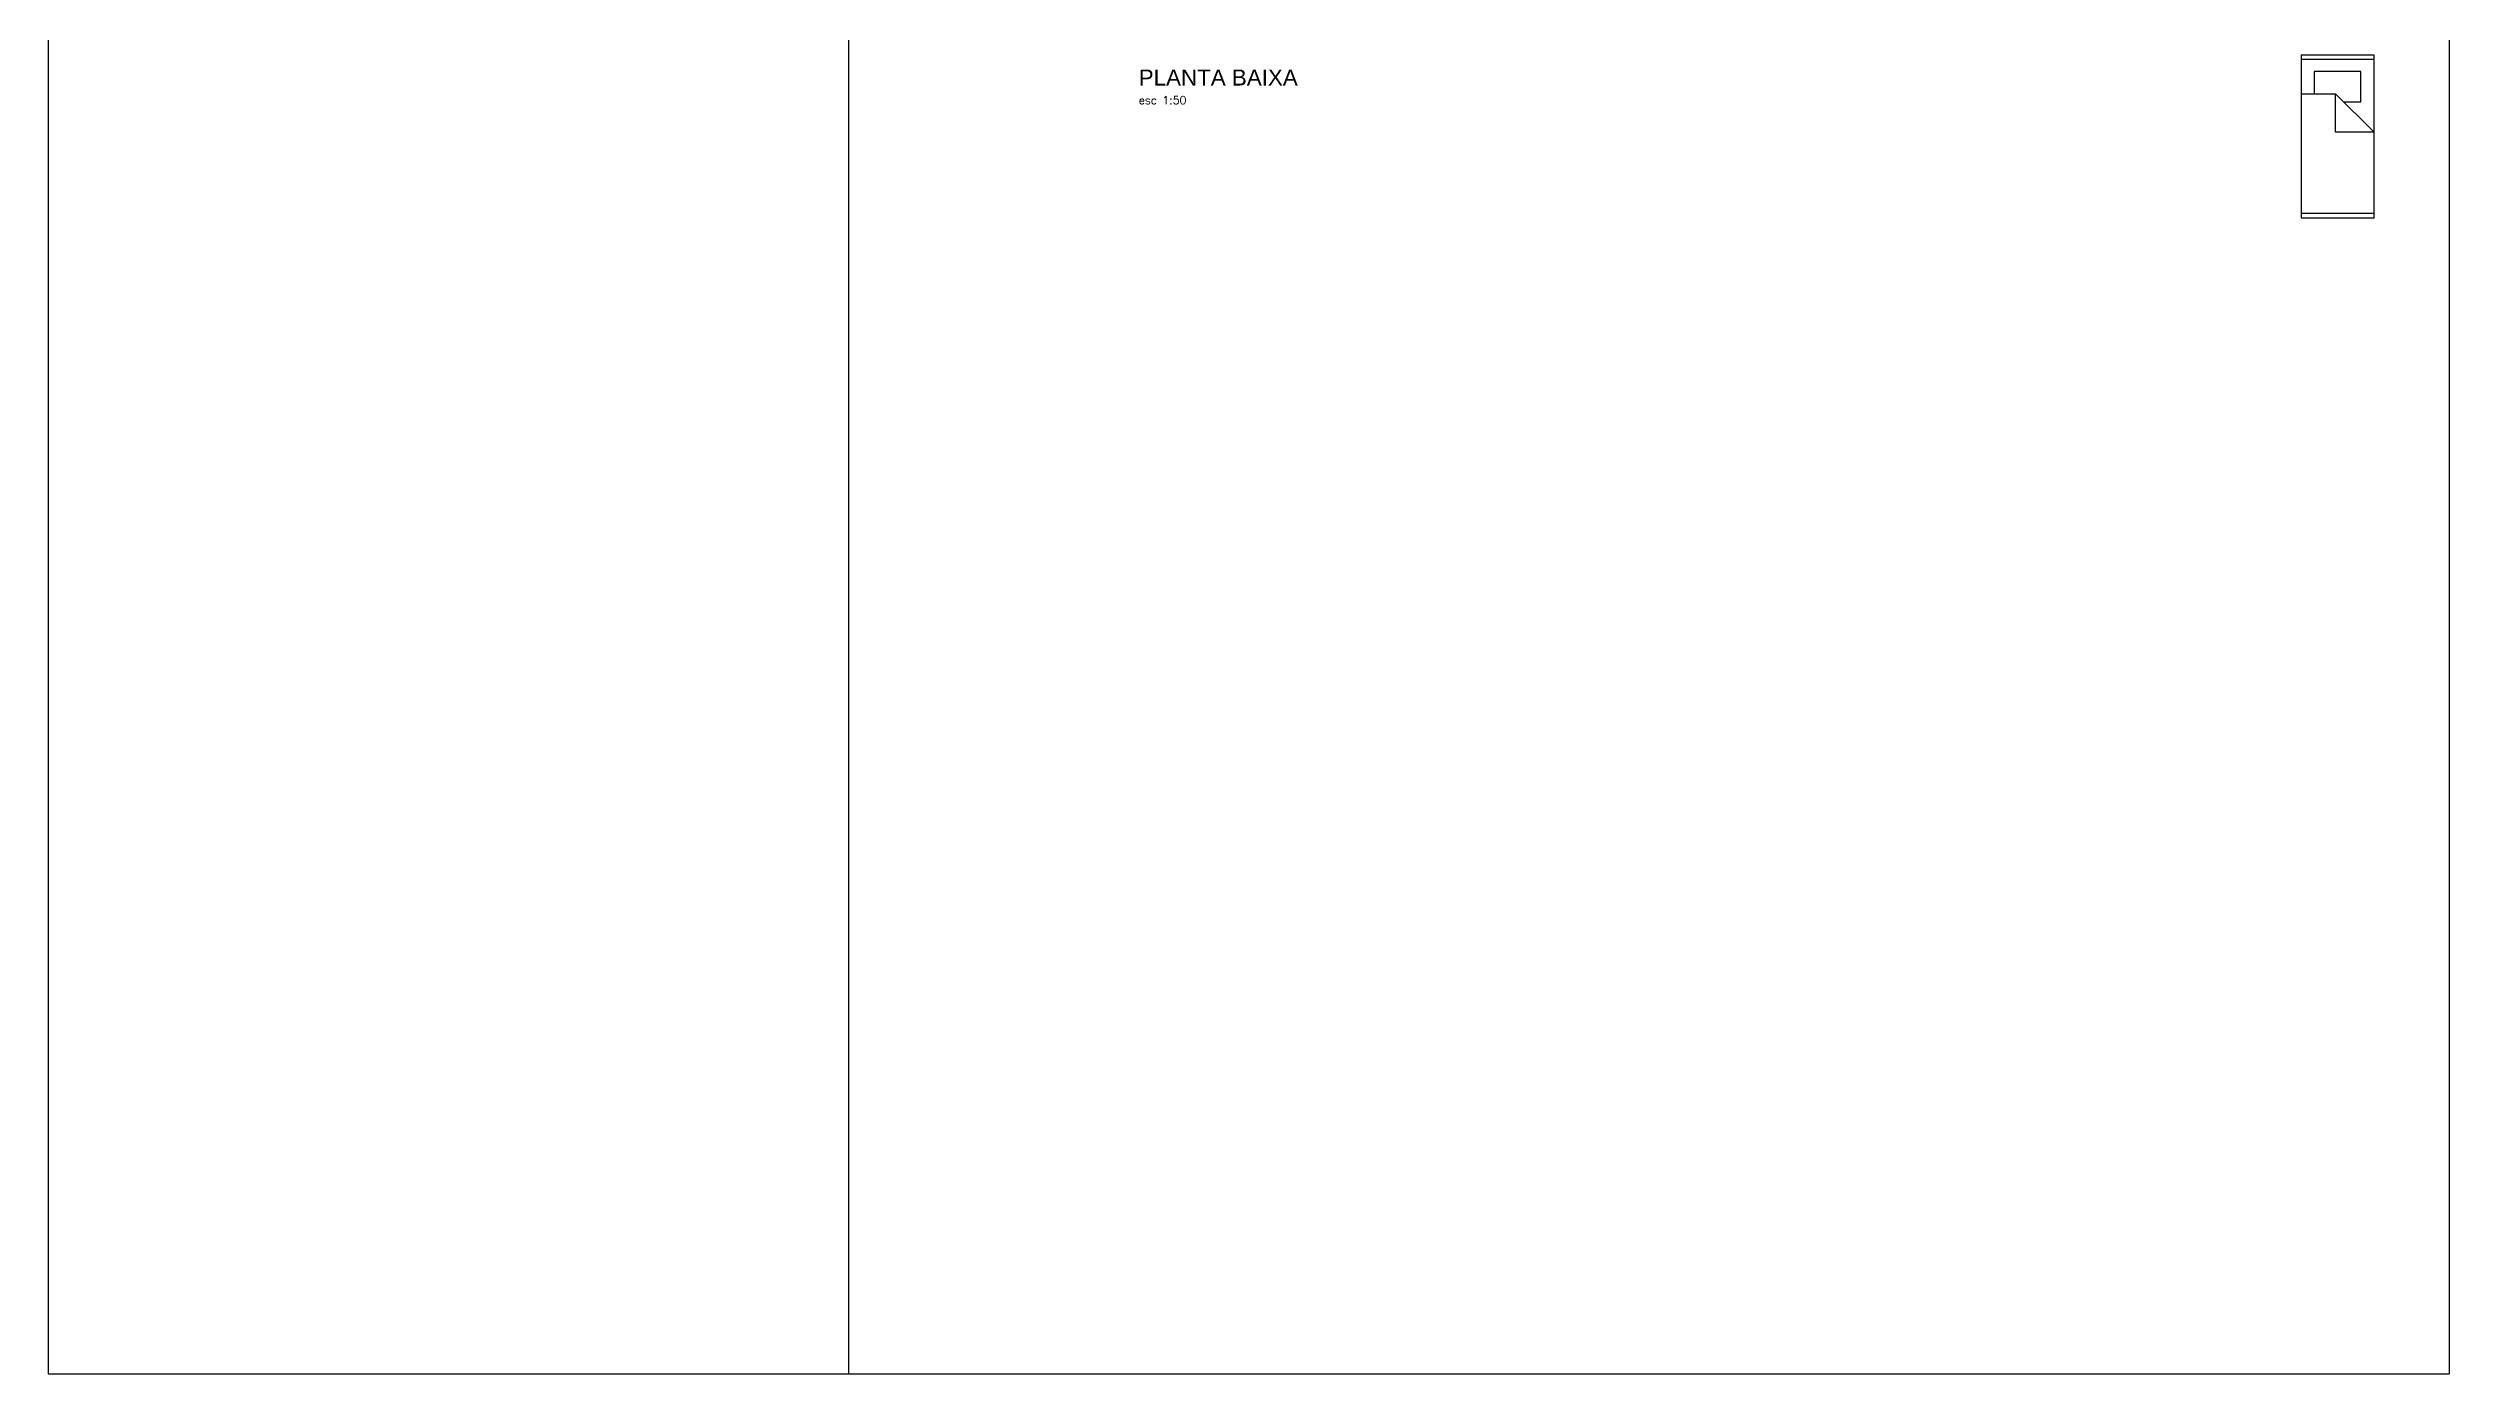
# Model space of a CAD drawing. Header units: metres. Extents: x 433 to 682, y 535 to 584.
# Drawn here: x 601.18 to 631.18, y 536.76 to 553.33 of the extents above; entities that cross this region are included whole.
import ezdxf

# ---------------------------------------------------------------- set-up
doc = ezdxf.new("R2010")
doc.units = ezdxf.units.M
doc.layers.add('ARQ-TEXTO4', color=4, linetype='Continuous')
doc.layers.add('ARQ_AVENARIA', color=4, linetype='Continuous')
doc.styles.add('ROMANS', font='romans.shx')

# ---------------------------------------------------------------- blocks, each defined once
blk = doc.blocks.new('RECTANG')
for p, q in [((1, 1), (0, 1)), ((0, 1), (0, 0)), ((1, 0), (1, 1)), ((0, 0), (1, 0))]:
    blk.add_line(p, q)
blk = doc.blocks.new('BEDHOSP')
for p, q in [((-1.9812, -0.4572), (-1.9812, 0.4572)), ((-0.4826, 0.4572), (-0.4826, 0.0254)), ((-0.0508, 0.4572), (-0.0508, -0.4572)), ((-0.4826, 0.0254), (-0.9652, -0.4572)), ((-0.9652, -0.4572), (-0.9652, 0.0254)), ((-0.9652, 0.0254), (-0.4826, 0.0254)), ((-0.2032, 0.2921), (-0.4826, 0.2921)), ((-0.2032, -0.2921), (-0.2032, 0.2921)), ((-0.5842, -0.0762), (-0.5842, -0.2921)), ((-0.5842, -0.2921), (-0.2032, -0.2921))]:
    blk.add_line(p, q)
at = {"xscale": 2.032, "yscale": 0.9144, "zscale": 2.032}
blk.add_blockref('RECTANG', (-2.032, -0.4572), dxfattribs=at)

msp = doc.modelspace()

# ---------------------------------------------------------------- linework, layer by layer
at = {"layer": 'ARQ_AVENARIA'}
for p, q in [((601.182, 568.758), (601.182, 536.758)), ((611.182, 568.758), (611.182, 536.758)), ((631.182, 568.758), (631.182, 536.758)), ((601.182, 536.758), (631.182, 536.758))]:
    msp.add_line(p, q, dxfattribs=at)

# ---------------------------------------------------------------- block references
at = {"rotation": 90}
msp.add_blockref('BEDHOSP', (629.79, 553.242), dxfattribs=at)

# ---------------------------------------------------------------- texts
at = {"layer": 'ARQ-TEXTO4', "insert": (614.81, 553.062), "char_height": 0.1, "attachment_point": 1, "style": 'ROMANS'}
msp.add_mtext('{\\fArial|b0|i0|c238|p34;\\H2x;\\C4;PLANTA\\fArial|b0|i0|c0|p34; BAIXA\\Fromans|c0;\\H0.6666x;\\P\\H0.7501x;\\C2;esc 1:50}', dxfattribs=at)

doc.saveas('drawing.dxf')
